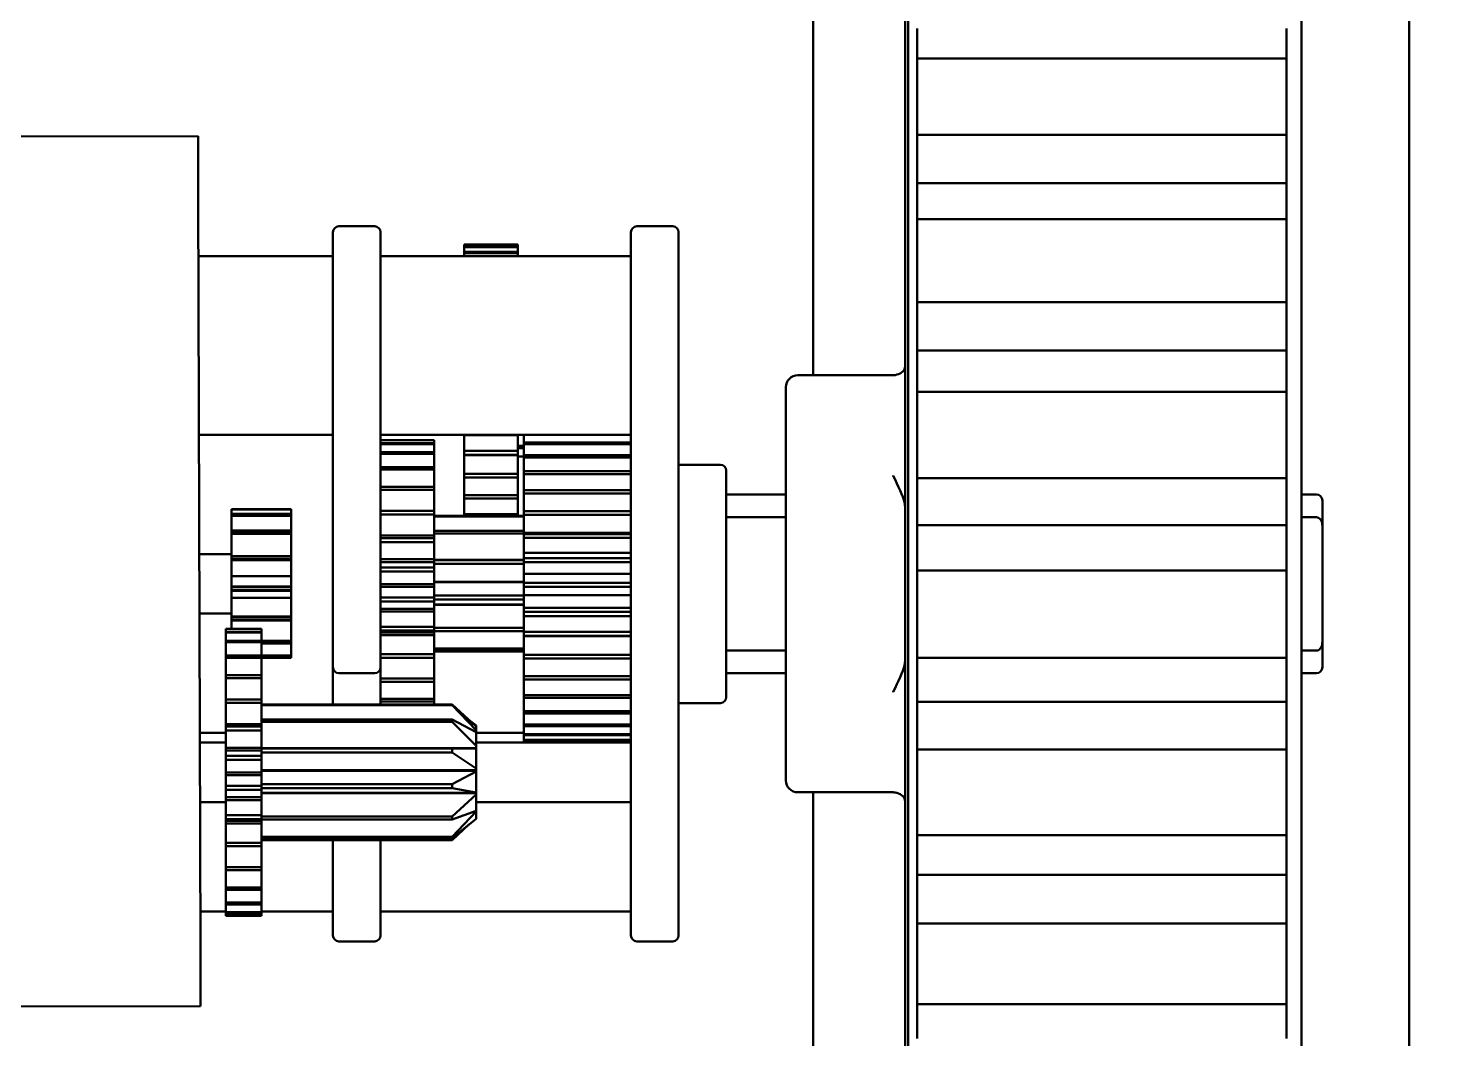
# Model space of a CAD drawing. Header units: millimetres. Extents: x 0 to 586, y -128 to 462.
# Drawn here: x 141.8 to 165.74, y 76.53 to 93.48 of the extents above; entities that cross this region are included whole.
import ezdxf

# ---------------------------------------------------------------- set-up
doc = ezdxf.new("R2010")
doc.units = ezdxf.units.MM
doc.linetypes.add('Сплошная', pattern=[0])
doc.layers.add('Viewport3ForCustomObjects_0', color=7, linetype='Continuous')
doc.layers.add('Видимый контур (ГОСТ)', color=7, linetype='Сплошная', lineweight=50)

# ---------------------------------------------------------------- blocks, each defined once
blk = doc.blocks.new('CustomObjectsInViewport3_0')
at = {"layer": 'Видимый контур (ГОСТ)', "ltscale": 1.31579}
for p, q in [((-10028, -10059.768), (-10028, -10043)), ((-10018, -10043), (-10018, -10083)), ((-10026.407, -10049.718), (-10026.407, -10076.818)), ((-10019.807, -10076.818), (-10019.807, -10049.718)), ((-10026.457, -10050.668), (-10026.457, -10075.868)), ((-10020.057, -10054.453), (-10026.257, -10054.453)), ((-10038.32, -10055.755), (-10050.119, -10055.787)), ((-10038.32, -10055.755), (-10038.317, -10056.755)), ((-10020.057, -10055.734), (-10026.257, -10055.734)), ((-10020.057, -10056.543), (-10026.257, -10056.543)), ((-10038.282, -10069.355), (-10038.317, -10056.755)), ((-10035.357, -10057.27), (-10035.957, -10057.27)), ((-10030.357, -10057.27), (-10030.957, -10057.27)), ((-10020.057, -10057.151), (-10026.257, -10057.151)), ((-10036.057, -10057.77), (-10036.057, -10057.37)), ((-10035.257, -10057.37), (-10035.257, -10057.77)), ((-10031.057, -10057.77), (-10031.057, -10057.37)), ((-10030.257, -10057.37), (-10030.257, -10057.77)), ((-10036.057, -10057.77), (-10038.314, -10057.77)), ((-10036.057, -10057.77), (-10036.057, -10064.27)), ((-10035.257, -10064.27), (-10035.257, -10057.77)), ((-10031.057, -10057.77), (-10035.257, -10057.77)), ((-10033.857, -10057.574), (-10033.857, -10057.575)), ((-10032.957, -10057.574), (-10033.857, -10057.574)), ((-10033.857, -10057.605), (-10033.857, -10057.575)), ((-10033.857, -10057.575), (-10032.957, -10057.575)), ((-10033.857, -10057.605), (-10033.857, -10057.617)), ((-10032.957, -10057.605), (-10033.857, -10057.605)), ((-10033.857, -10057.7), (-10033.857, -10057.617)), ((-10033.857, -10057.617), (-10032.957, -10057.617)), ((-10033.857, -10057.7), (-10033.857, -10057.722)), ((-10032.957, -10057.7), (-10033.857, -10057.7)), ((-10033.857, -10057.77), (-10033.857, -10057.722)), ((-10033.857, -10057.722), (-10032.957, -10057.722)), ((-10032.957, -10057.575), (-10032.957, -10057.574)), ((-10032.957, -10057.575), (-10032.957, -10057.605)), ((-10032.957, -10057.617), (-10032.957, -10057.605)), ((-10032.957, -10057.617), (-10032.957, -10057.7)), ((-10032.957, -10057.722), (-10032.957, -10057.7)), ((-10032.957, -10057.722), (-10032.957, -10057.77)), ((-10031.057, -10057.77), (-10031.057, -10068.77)), ((-10030.257, -10068.77), (-10030.257, -10057.77)), ((-10020.057, -10058.54), (-10026.257, -10058.54)), ((-10020.057, -10059.352), (-10026.257, -10059.352)), ((-10026.657, -10059.768), (-10028.257, -10059.768)), ((-10028.457, -10059.968), (-10028.457, -10066.568)), ((-10020.057, -10060.046), (-10026.257, -10060.046)), ((-10036.057, -10060.77), (-10038.306, -10060.77)), ((-10031.057, -10060.77), (-10035.257, -10060.77)), ((-10035.257, -10060.861), (-10034.357, -10060.861)), ((-10034.357, -10060.911), (-10035.257, -10060.911)), ((-10034.357, -10060.861), (-10034.357, -10060.911)), ((-10034.357, -10060.923), (-10034.357, -10060.911)), ((-10033.857, -10060.772), (-10033.857, -10060.77)), ((-10033.857, -10061.038), (-10033.857, -10060.772)), ((-10033.857, -10060.772), (-10032.957, -10060.772)), ((-10032.957, -10060.77), (-10032.957, -10060.772)), ((-10032.957, -10060.772), (-10032.957, -10061.038)), ((-10032.857, -10060.895), (-10032.857, -10060.77)), ((-10032.857, -10060.895), (-10032.857, -10060.927)), ((-10031.057, -10060.895), (-10032.857, -10060.895)), ((-10035.257, -10060.923), (-10034.357, -10060.923)), ((-10034.357, -10061.062), (-10035.257, -10061.062)), ((-10035.257, -10061.088), (-10034.357, -10061.088)), ((-10034.357, -10060.923), (-10034.357, -10061.062)), ((-10034.357, -10061.088), (-10034.357, -10061.062)), ((-10034.357, -10061.088), (-10034.357, -10061.309)), ((-10033.857, -10061.038), (-10033.857, -10061.103)), ((-10032.957, -10061.038), (-10033.857, -10061.038)), ((-10033.857, -10061.11), (-10033.857, -10061.103)), ((-10033.857, -10061.103), (-10032.957, -10061.103)), ((-10033.857, -10061.424), (-10033.857, -10061.11)), ((-10033.857, -10061.11), (-10032.957, -10061.11)), ((-10032.857, -10060.951), (-10032.957, -10060.951)), ((-10032.957, -10060.99), (-10032.857, -10060.99)), ((-10032.957, -10061.103), (-10032.957, -10061.038)), ((-10032.957, -10061.103), (-10032.957, -10061.11)), ((-10032.957, -10061.11), (-10032.957, -10061.424)), ((-10032.857, -10061.13), (-10032.957, -10061.13)), ((-10032.857, -10061.111), (-10032.857, -10060.927)), ((-10032.857, -10060.927), (-10031.057, -10060.927)), ((-10032.857, -10061.111), (-10032.857, -10061.152)), ((-10031.057, -10061.111), (-10032.857, -10061.111)), ((-10032.857, -10061.38), (-10032.857, -10061.152)), ((-10032.857, -10061.152), (-10031.057, -10061.152)), ((-10034.357, -10061.309), (-10035.257, -10061.309)), ((-10035.257, -10061.348), (-10034.357, -10061.348)), ((-10034.357, -10061.348), (-10034.357, -10061.309)), ((-10034.357, -10061.348), (-10034.357, -10061.642)), ((-10032.857, -10061.38), (-10032.857, -10061.429)), ((-10031.057, -10061.38), (-10032.857, -10061.38)), ((-10029.557, -10061.27), (-10030.257, -10061.27)), ((-10029.457, -10061.37), (-10029.457, -10065.17)), ((-10033.857, -10061.424), (-10033.857, -10061.484)), ((-10032.957, -10061.424), (-10033.857, -10061.424)), ((-10033.857, -10061.781), (-10033.857, -10061.484)), ((-10033.857, -10061.484), (-10032.957, -10061.484)), ((-10032.957, -10061.484), (-10032.957, -10061.424)), ((-10032.957, -10061.484), (-10032.957, -10061.781)), ((-10032.857, -10061.695), (-10032.857, -10061.429)), ((-10032.857, -10061.429), (-10031.057, -10061.429)), ((-10020.057, -10061.497), (-10026.257, -10061.497)), ((-10034.357, -10061.642), (-10035.257, -10061.642)), ((-10035.257, -10061.691), (-10034.357, -10061.691)), ((-10034.357, -10061.691), (-10034.357, -10061.642)), ((-10034.357, -10061.691), (-10034.357, -10062.046)), ((-10033.857, -10061.781), (-10033.857, -10061.835)), ((-10032.957, -10061.781), (-10033.857, -10061.781)), ((-10033.857, -10062.099), (-10033.857, -10061.835)), ((-10033.857, -10061.835), (-10032.957, -10061.835)), ((-10032.957, -10061.835), (-10032.957, -10061.781)), ((-10032.957, -10061.835), (-10032.957, -10062.099)), ((-10032.857, -10061.695), (-10032.857, -10061.751)), ((-10031.057, -10061.695), (-10032.857, -10061.695)), ((-10032.857, -10062.05), (-10032.857, -10061.751)), ((-10032.857, -10061.751), (-10031.057, -10061.751)), ((-10029.457, -10061.77), (-10028.457, -10061.77)), ((-10019.807, -10061.77), (-10019.557, -10061.77)), ((-10019.457, -10061.87), (-10019.457, -10062.291)), ((-10037.757, -10062.015), (-10037.757, -10062.024)), ((-10036.757, -10062.015), (-10037.757, -10062.015)), ((-10037.757, -10062.095), (-10037.757, -10062.024)), ((-10037.757, -10062.024), (-10036.757, -10062.024)), ((-10037.757, -10062.095), (-10037.757, -10062.113)), ((-10037.757, -10062.095), (-10036.757, -10062.095)), ((-10037.757, -10062.113), (-10037.757, -10062.127)), ((-10036.757, -10062.113), (-10037.757, -10062.113)), ((-10036.757, -10062.024), (-10036.757, -10062.015)), ((-10036.757, -10062.024), (-10036.757, -10062.095)), ((-10036.757, -10062.113), (-10036.757, -10062.095)), ((-10036.757, -10062.127), (-10036.757, -10062.113)), ((-10034.357, -10062.046), (-10035.257, -10062.046)), ((-10035.257, -10062.104), (-10034.357, -10062.104)), ((-10034.357, -10062.104), (-10034.357, -10062.046)), ((-10034.357, -10062.104), (-10034.357, -10062.46)), ((-10033.857, -10062.099), (-10033.857, -10062.13)), ((-10032.957, -10062.099), (-10033.857, -10062.099)), ((-10032.957, -10062.13), (-10032.957, -10062.099)), ((-10032.857, -10062.05), (-10032.857, -10062.111)), ((-10031.057, -10062.05), (-10032.857, -10062.05)), ((-10032.857, -10062.412), (-10032.857, -10062.111)), ((-10032.857, -10062.111), (-10031.057, -10062.111)), ((-10037.757, -10062.373), (-10037.757, -10062.127)), ((-10037.757, -10062.127), (-10036.757, -10062.127)), ((-10036.757, -10062.127), (-10036.757, -10062.373)), ((-10032.857, -10062.13), (-10034.357, -10062.13)), ((-10034.357, -10062.142), (-10032.857, -10062.142)), ((-10029.457, -10062.152), (-10028.457, -10062.152)), ((-10020.057, -10062.286), (-10026.257, -10062.286)), ((-10019.807, -10062.152), (-10019.557, -10062.152)), ((-10019.457, -10062.291), (-10019.457, -10064.25)), ((-10037.757, -10062.373), (-10037.757, -10062.377)), ((-10036.757, -10062.373), (-10037.757, -10062.373)), ((-10037.757, -10062.377), (-10037.757, -10062.411)), ((-10037.757, -10062.377), (-10036.757, -10062.377)), ((-10037.757, -10062.411), (-10037.757, -10062.428)), ((-10036.757, -10062.411), (-10037.757, -10062.411)), ((-10037.757, -10062.804), (-10037.757, -10062.428)), ((-10037.757, -10062.428), (-10036.757, -10062.428)), ((-10036.757, -10062.377), (-10036.757, -10062.373)), ((-10036.757, -10062.411), (-10036.757, -10062.377)), ((-10036.757, -10062.428), (-10036.757, -10062.411)), ((-10036.757, -10062.428), (-10036.757, -10062.804)), ((-10035.257, -10062.46), (-10034.357, -10062.46)), ((-10034.357, -10062.503), (-10035.257, -10062.503)), ((-10035.257, -10062.568), (-10034.357, -10062.568)), ((-10032.857, -10062.382), (-10034.357, -10062.382)), ((-10034.357, -10062.426), (-10032.857, -10062.426)), ((-10034.357, -10062.503), (-10034.357, -10062.46)), ((-10034.357, -10062.568), (-10034.357, -10062.503)), ((-10034.357, -10062.568), (-10034.357, -10062.858)), ((-10032.857, -10062.434), (-10032.857, -10062.412)), ((-10032.857, -10062.412), (-10031.057, -10062.412)), ((-10032.857, -10062.434), (-10032.857, -10062.499)), ((-10031.057, -10062.434), (-10032.857, -10062.434)), ((-10032.857, -10062.751), (-10032.857, -10062.499)), ((-10032.857, -10062.499), (-10031.057, -10062.499)), ((-10037.757, -10062.77), (-10038.3, -10062.77)), ((-10037.757, -10062.804), (-10037.757, -10062.813)), ((-10036.757, -10062.804), (-10037.757, -10062.804)), ((-10037.757, -10062.813), (-10037.757, -10062.858)), ((-10037.757, -10062.813), (-10036.757, -10062.813)), ((-10036.757, -10062.813), (-10036.757, -10062.804)), ((-10036.757, -10062.858), (-10036.757, -10062.813)), ((-10032.857, -10062.839), (-10032.857, -10062.751)), ((-10032.857, -10062.751), (-10031.057, -10062.751)), ((-10037.757, -10062.858), (-10037.757, -10062.874)), ((-10036.757, -10062.858), (-10037.757, -10062.858)), ((-10037.757, -10063.143), (-10037.757, -10062.874)), ((-10037.757, -10062.874), (-10036.757, -10062.874)), ((-10036.757, -10062.874), (-10036.757, -10062.858)), ((-10036.757, -10062.874), (-10036.757, -10063.143)), ((-10035.257, -10062.858), (-10034.357, -10062.858)), ((-10035.257, -10062.904), (-10034.357, -10062.904)), ((-10034.357, -10062.994), (-10035.257, -10062.994)), ((-10035.257, -10063.062), (-10034.357, -10063.062)), ((-10034.357, -10062.904), (-10034.357, -10062.858)), ((-10034.357, -10062.866), (-10032.857, -10062.866)), ((-10032.857, -10062.871), (-10034.357, -10062.871)), ((-10034.357, -10062.904), (-10034.357, -10062.994)), ((-10034.357, -10062.935), (-10032.857, -10062.935)), ((-10034.357, -10063.062), (-10034.357, -10062.994)), ((-10034.357, -10063.062), (-10034.357, -10063.274)), ((-10032.857, -10062.839), (-10032.857, -10062.906)), ((-10031.057, -10062.839), (-10032.857, -10062.839)), ((-10032.857, -10063.103), (-10032.857, -10062.906)), ((-10032.857, -10062.906), (-10031.057, -10062.906)), ((-10020.057, -10063.045), (-10026.257, -10063.045)), ((-10037.757, -10063.314), (-10037.757, -10063.143)), ((-10037.757, -10063.143), (-10036.757, -10063.143)), ((-10036.757, -10063.143), (-10036.757, -10063.314)), ((-10035.257, -10063.274), (-10034.357, -10063.274)), ((-10034.357, -10063.237), (-10032.857, -10063.237)), ((-10034.357, -10063.242), (-10032.857, -10063.242)), ((-10034.357, -10063.321), (-10034.357, -10063.274)), ((-10032.857, -10063.254), (-10032.857, -10063.103)), ((-10032.857, -10063.103), (-10031.057, -10063.103)), ((-10032.857, -10063.254), (-10032.857, -10063.322)), ((-10031.057, -10063.254), (-10032.857, -10063.254)), ((-10037.757, -10063.314), (-10037.757, -10063.328)), ((-10036.757, -10063.314), (-10037.757, -10063.314)), ((-10037.757, -10063.328), (-10037.757, -10063.377)), ((-10037.757, -10063.328), (-10036.757, -10063.328)), ((-10037.757, -10063.377), (-10037.757, -10063.389)), ((-10036.757, -10063.377), (-10037.757, -10063.377)), ((-10037.757, -10063.505), (-10037.757, -10063.389)), ((-10037.757, -10063.389), (-10036.757, -10063.389)), ((-10037.757, -10063.818), (-10037.757, -10063.505)), ((-10037.757, -10063.505), (-10036.757, -10063.505)), ((-10036.757, -10063.328), (-10036.757, -10063.314)), ((-10036.757, -10063.377), (-10036.757, -10063.328)), ((-10036.757, -10063.389), (-10036.757, -10063.377)), ((-10036.757, -10063.389), (-10036.757, -10063.505)), ((-10036.757, -10063.505), (-10036.757, -10063.818)), ((-10035.257, -10063.321), (-10034.357, -10063.321)), ((-10034.357, -10063.497), (-10035.257, -10063.497)), ((-10034.357, -10063.321), (-10034.357, -10063.497)), ((-10032.857, -10063.467), (-10034.357, -10063.467)), ((-10034.357, -10063.565), (-10034.357, -10063.497)), ((-10034.357, -10063.534), (-10032.857, -10063.534)), ((-10032.857, -10063.458), (-10032.857, -10063.322)), ((-10032.857, -10063.322), (-10031.057, -10063.322)), ((-10032.857, -10063.67), (-10032.857, -10063.458)), ((-10032.857, -10063.458), (-10031.057, -10063.458)), ((-10037.757, -10063.77), (-10038.297, -10063.77)), ((-10035.257, -10063.565), (-10034.357, -10063.565)), ((-10035.257, -10063.69), (-10034.357, -10063.69)), ((-10035.257, -10063.736), (-10034.357, -10063.736)), ((-10034.357, -10063.565), (-10034.357, -10063.69)), ((-10034.357, -10063.616), (-10032.857, -10063.616)), ((-10034.357, -10063.621), (-10032.857, -10063.621)), ((-10034.357, -10063.736), (-10034.357, -10063.69)), ((-10034.357, -10063.736), (-10034.357, -10063.99)), ((-10032.857, -10063.67), (-10032.857, -10063.737)), ((-10031.057, -10063.67), (-10032.857, -10063.67)), ((-10032.857, -10063.81), (-10032.857, -10063.737)), ((-10032.857, -10063.737), (-10031.057, -10063.737)), ((-10037.857, -10064.074), (-10037.857, -10064.024)), ((-10037.857, -10064.024), (-10037.257, -10064.024)), ((-10037.757, -10063.818), (-10037.757, -10063.834)), ((-10036.757, -10063.818), (-10037.757, -10063.818)), ((-10037.757, -10063.834), (-10037.757, -10063.877)), ((-10037.757, -10063.834), (-10036.757, -10063.834)), ((-10037.757, -10063.877), (-10037.757, -10063.884)), ((-10036.757, -10063.877), (-10037.757, -10063.877)), ((-10037.757, -10064.024), (-10037.757, -10063.884)), ((-10037.757, -10063.884), (-10036.757, -10063.884)), ((-10037.257, -10064.024), (-10037.257, -10064.074)), ((-10036.757, -10063.834), (-10036.757, -10063.818)), ((-10036.757, -10063.877), (-10036.757, -10063.834)), ((-10036.757, -10063.884), (-10036.757, -10063.877)), ((-10036.757, -10063.884), (-10036.757, -10064.226)), ((-10034.357, -10063.99), (-10035.257, -10063.99)), ((-10034.357, -10064.055), (-10034.357, -10063.99)), ((-10032.857, -10064.01), (-10034.357, -10064.01)), ((-10032.857, -10064.076), (-10032.857, -10063.81)), ((-10032.857, -10063.81), (-10031.057, -10063.81)), ((-10037.857, -10064.074), (-10037.857, -10064.086)), ((-10037.257, -10064.074), (-10037.857, -10064.074)), ((-10037.857, -10064.224), (-10037.857, -10064.086)), ((-10037.857, -10064.086), (-10037.257, -10064.086)), ((-10037.857, -10064.224), (-10037.857, -10064.25)), ((-10037.257, -10064.224), (-10037.857, -10064.224)), ((-10037.857, -10064.472), (-10037.857, -10064.25)), ((-10037.857, -10064.25), (-10037.257, -10064.25)), ((-10037.257, -10064.086), (-10037.257, -10064.074)), ((-10037.257, -10064.086), (-10037.257, -10064.224)), ((-10037.257, -10064.25), (-10037.257, -10064.224)), ((-10036.757, -10064.226), (-10037.257, -10064.226)), ((-10037.257, -10064.242), (-10036.757, -10064.242)), ((-10037.257, -10064.25), (-10037.257, -10064.472)), ((-10036.757, -10064.242), (-10036.757, -10064.226)), ((-10036.757, -10064.272), (-10036.757, -10064.242)), ((-10036.057, -10064.67), (-10036.057, -10064.27)), ((-10035.257, -10064.055), (-10034.357, -10064.055)), ((-10035.257, -10064.087), (-10034.357, -10064.087)), ((-10035.257, -10064.13), (-10034.357, -10064.13)), ((-10035.257, -10064.27), (-10035.257, -10064.67)), ((-10034.357, -10064.055), (-10034.357, -10064.087)), ((-10034.357, -10064.062), (-10032.857, -10064.062)), ((-10034.357, -10064.13), (-10034.357, -10064.087)), ((-10034.357, -10064.13), (-10034.357, -10064.451)), ((-10032.857, -10064.076), (-10032.857, -10064.14)), ((-10031.057, -10064.076), (-10032.857, -10064.076)), ((-10032.857, -10064.148), (-10032.857, -10064.14)), ((-10032.857, -10064.14), (-10031.057, -10064.14)), ((-10032.857, -10064.462), (-10032.857, -10064.148)), ((-10032.857, -10064.148), (-10031.057, -10064.148)), ((-10019.457, -10064.25), (-10019.457, -10064.67)), ((-10037.857, -10064.472), (-10037.857, -10064.51)), ((-10037.257, -10064.472), (-10037.857, -10064.472)), ((-10037.857, -10064.804), (-10037.857, -10064.51)), ((-10037.857, -10064.51), (-10037.257, -10064.51)), ((-10036.757, -10064.272), (-10037.257, -10064.272)), ((-10037.257, -10064.273), (-10036.757, -10064.273)), ((-10036.757, -10064.47), (-10037.257, -10064.47)), ((-10037.257, -10064.51), (-10037.257, -10064.472)), ((-10037.257, -10064.482), (-10036.757, -10064.482)), ((-10036.757, -10064.494), (-10037.257, -10064.494)), ((-10036.757, -10064.506), (-10037.257, -10064.506)), ((-10037.257, -10064.51), (-10037.257, -10064.804)), ((-10036.757, -10064.273), (-10036.757, -10064.272)), ((-10036.757, -10064.273), (-10036.757, -10064.47)), ((-10036.757, -10064.482), (-10036.757, -10064.47)), ((-10036.757, -10064.494), (-10036.757, -10064.482)), ((-10036.757, -10064.494), (-10036.757, -10064.506)), ((-10036.757, -10064.513), (-10036.757, -10064.506)), ((-10034.357, -10064.451), (-10035.257, -10064.451)), ((-10032.857, -10064.354), (-10034.357, -10064.354)), ((-10034.357, -10064.377), (-10032.857, -10064.377)), ((-10032.857, -10064.407), (-10034.357, -10064.407)), ((-10034.357, -10064.511), (-10034.357, -10064.451)), ((-10032.857, -10064.462), (-10032.857, -10064.522)), ((-10031.057, -10064.462), (-10032.857, -10064.462)), ((-10028.457, -10064.389), (-10029.457, -10064.389)), ((-10019.557, -10064.389), (-10019.807, -10064.389)), ((-10037.257, -10064.513), (-10036.757, -10064.513)), ((-10036.057, -10064.67), (-10036.057, -10065.27)), ((-10035.257, -10064.511), (-10034.357, -10064.511)), ((-10035.257, -10064.86), (-10035.257, -10064.67)), ((-10034.357, -10064.511), (-10034.357, -10064.86)), ((-10032.857, -10064.818), (-10032.857, -10064.522)), ((-10032.857, -10064.522), (-10031.057, -10064.522)), ((-10020.057, -10064.512), (-10026.257, -10064.512)), ((-10037.857, -10064.804), (-10037.857, -10064.854)), ((-10037.257, -10064.804), (-10037.857, -10064.804)), ((-10037.857, -10065.208), (-10037.857, -10064.854)), ((-10037.857, -10064.854), (-10037.257, -10064.854)), ((-10037.257, -10064.854), (-10037.257, -10064.804)), ((-10037.257, -10064.854), (-10037.257, -10065.208)), ((-10035.957, -10064.77), (-10035.357, -10064.77)), ((-10035.257, -10064.913), (-10035.257, -10064.86)), ((-10034.357, -10064.86), (-10035.257, -10064.86)), ((-10035.257, -10065.2), (-10035.257, -10064.913)), ((-10035.257, -10064.913), (-10034.357, -10064.913)), ((-10034.357, -10064.913), (-10034.357, -10064.86)), ((-10034.357, -10064.913), (-10034.357, -10065.2)), ((-10032.857, -10064.818), (-10032.857, -10064.873)), ((-10031.057, -10064.818), (-10032.857, -10064.818)), ((-10032.857, -10065.137), (-10032.857, -10064.873)), ((-10032.857, -10064.873), (-10031.057, -10064.873)), ((-10029.457, -10064.77), (-10028.457, -10064.77)), ((-10019.807, -10064.77), (-10019.557, -10064.77)), ((-10037.857, -10065.208), (-10037.857, -10065.266)), ((-10037.257, -10065.208), (-10037.857, -10065.208)), ((-10037.257, -10065.266), (-10037.257, -10065.208)), ((-10035.257, -10065.243), (-10035.257, -10065.2)), ((-10034.357, -10065.2), (-10035.257, -10065.2)), ((-10034.357, -10065.243), (-10034.357, -10065.2)), ((-10032.857, -10065.137), (-10032.857, -10065.184)), ((-10031.057, -10065.137), (-10032.857, -10065.137)), ((-10032.857, -10065.409), (-10032.857, -10065.184)), ((-10032.857, -10065.184), (-10031.057, -10065.184)), ((-10037.857, -10065.622), (-10037.857, -10065.266)), ((-10037.857, -10065.266), (-10037.257, -10065.266)), ((-10037.257, -10065.266), (-10037.257, -10065.622)), ((-10034.057, -10065.292), (-10037.257, -10065.292)), ((-10037.257, -10065.304), (-10034.057, -10065.304)), ((-10036.057, -10065.27), (-10036.057, -10065.292)), ((-10035.257, -10065.292), (-10035.257, -10065.243)), ((-10035.257, -10065.243), (-10034.357, -10065.243)), ((-10034.357, -10065.243), (-10034.357, -10065.292)), ((-10033.657, -10065.661), (-10034.057, -10065.292)), ((-10034.057, -10065.292), (-10034.057, -10065.304)), ((-10034.057, -10065.304), (-10033.657, -10065.723)), ((-10032.857, -10065.409), (-10032.857, -10065.448)), ((-10031.057, -10065.409), (-10032.857, -10065.409)), ((-10032.857, -10065.629), (-10032.857, -10065.448)), ((-10032.857, -10065.448), (-10031.057, -10065.448)), ((-10029.557, -10065.27), (-10030.257, -10065.27)), ((-10020.057, -10065.252), (-10026.257, -10065.252)), ((-10037.857, -10065.666), (-10037.857, -10065.622)), ((-10037.857, -10065.622), (-10037.257, -10065.622)), ((-10037.857, -10065.666), (-10037.857, -10065.73)), ((-10037.257, -10065.666), (-10037.857, -10065.666)), ((-10034.057, -10065.544), (-10037.257, -10065.544)), ((-10037.257, -10065.588), (-10034.057, -10065.588)), ((-10037.257, -10065.666), (-10037.257, -10065.622)), ((-10037.257, -10065.73), (-10037.257, -10065.666)), ((-10033.657, -10065.757), (-10034.057, -10065.544)), ((-10034.057, -10065.544), (-10034.057, -10065.588)), ((-10034.057, -10065.588), (-10033.657, -10065.988)), ((-10033.775, -10065.552), (-10033.657, -10065.648)), ((-10033.657, -10065.648), (-10033.657, -10065.661)), ((-10033.657, -10065.723), (-10033.657, -10065.661)), ((-10032.857, -10065.629), (-10032.857, -10065.659)), ((-10031.057, -10065.629), (-10032.857, -10065.629)), ((-10032.857, -10065.791), (-10032.857, -10065.659)), ((-10032.857, -10065.659), (-10031.057, -10065.659)), ((-10037.857, -10065.77), (-10038.292, -10065.77)), ((-10038.292, -10065.931), (-10037.857, -10065.931)), ((-10037.857, -10066.02), (-10037.857, -10065.73)), ((-10037.857, -10065.73), (-10037.257, -10065.73)), ((-10037.257, -10065.73), (-10037.257, -10066.02)), ((-10033.657, -10065.723), (-10033.657, -10065.757)), ((-10033.657, -10065.988), (-10033.657, -10065.757)), ((-10032.857, -10065.77), (-10033.657, -10065.77)), ((-10031.057, -10065.931), (-10033.657, -10065.931)), ((-10032.857, -10065.791), (-10032.857, -10065.811)), ((-10031.057, -10065.791), (-10032.857, -10065.791)), ((-10032.857, -10065.89), (-10032.857, -10065.811)), ((-10032.857, -10065.811), (-10031.057, -10065.811)), ((-10032.857, -10065.89), (-10032.857, -10065.9)), ((-10031.057, -10065.89), (-10032.857, -10065.89)), ((-10032.857, -10065.925), (-10032.857, -10065.9)), ((-10032.857, -10065.9), (-10031.057, -10065.9)), ((-10031.057, -10065.925), (-10032.857, -10065.925)), ((-10037.857, -10066.067), (-10037.857, -10066.02)), ((-10037.857, -10066.02), (-10037.257, -10066.02)), ((-10037.857, -10066.156), (-10037.857, -10066.067)), ((-10037.857, -10066.067), (-10037.257, -10066.067)), ((-10037.857, -10066.156), (-10037.857, -10066.224)), ((-10037.257, -10066.156), (-10037.857, -10066.156)), ((-10037.257, -10066.067), (-10037.257, -10066.02)), ((-10037.257, -10066.029), (-10033.657, -10066.029)), ((-10034.057, -10066.033), (-10037.257, -10066.033)), ((-10037.257, -10066.067), (-10037.257, -10066.156)), ((-10037.257, -10066.098), (-10034.057, -10066.098)), ((-10037.257, -10066.224), (-10037.257, -10066.156)), ((-10033.657, -10066.033), (-10034.057, -10066.033)), ((-10034.057, -10066.033), (-10034.057, -10066.098)), ((-10034.057, -10066.098), (-10033.657, -10066.371)), ((-10033.657, -10065.988), (-10033.657, -10066.029)), ((-10033.657, -10066.033), (-10033.657, -10066.029)), ((-10033.657, -10066.371), (-10033.657, -10066.033)), ((-10020.057, -10066.051), (-10026.257, -10066.051)), ((-10037.857, -10066.436), (-10037.857, -10066.224)), ((-10037.857, -10066.224), (-10037.257, -10066.224)), ((-10037.257, -10066.224), (-10037.257, -10066.436)), ((-10037.257, -10066.399), (-10033.657, -10066.399)), ((-10037.257, -10066.405), (-10033.657, -10066.405)), ((-10033.657, -10066.416), (-10034.057, -10066.629)), ((-10033.657, -10066.371), (-10033.657, -10066.399)), ((-10033.657, -10066.405), (-10033.657, -10066.399)), ((-10033.657, -10066.405), (-10033.657, -10066.416)), ((-10033.657, -10066.77), (-10033.657, -10066.416)), ((-10037.857, -10066.483), (-10037.857, -10066.436)), ((-10037.857, -10066.436), (-10037.257, -10066.436)), ((-10037.857, -10066.659), (-10037.857, -10066.483)), ((-10037.857, -10066.483), (-10037.257, -10066.483)), ((-10037.857, -10066.659), (-10037.857, -10066.727)), ((-10037.257, -10066.659), (-10037.857, -10066.659)), ((-10037.257, -10066.483), (-10037.257, -10066.436)), ((-10037.257, -10066.483), (-10037.257, -10066.659)), ((-10034.057, -10066.629), (-10037.257, -10066.629)), ((-10037.257, -10066.727), (-10037.257, -10066.659)), ((-10034.057, -10066.629), (-10034.057, -10066.697)), ((-10037.857, -10066.852), (-10037.857, -10066.727)), ((-10037.857, -10066.727), (-10037.257, -10066.727)), ((-10037.857, -10066.898), (-10037.857, -10066.852)), ((-10037.857, -10066.852), (-10037.257, -10066.852)), ((-10037.857, -10067.152), (-10037.857, -10066.898)), ((-10037.857, -10066.898), (-10037.257, -10066.898)), ((-10037.257, -10066.697), (-10034.057, -10066.697)), ((-10037.257, -10066.727), (-10037.257, -10066.852)), ((-10037.257, -10066.778), (-10033.657, -10066.778)), ((-10037.257, -10066.783), (-10033.657, -10066.783)), ((-10037.257, -10066.898), (-10037.257, -10066.852)), ((-10037.257, -10066.898), (-10037.257, -10067.152)), ((-10034.057, -10066.697), (-10033.657, -10066.77)), ((-10033.657, -10066.803), (-10034.057, -10067.172)), ((-10033.657, -10066.77), (-10033.657, -10066.778)), ((-10033.657, -10066.783), (-10033.657, -10066.778)), ((-10033.657, -10066.783), (-10033.657, -10066.803)), ((-10033.657, -10067.079), (-10033.657, -10066.803)), ((-10026.657, -10066.768), (-10028.257, -10066.768)), ((-10028, -10083), (-10028, -10066.768)), ((-10038.289, -10066.931), (-10037.857, -10066.931)), ((-10034.057, -10067.224), (-10033.657, -10067.079)), ((-10033.657, -10067.09), (-10034.057, -10067.516)), ((-10031.057, -10066.931), (-10033.657, -10066.931)), ((-10033.657, -10067.079), (-10033.657, -10067.09)), ((-10033.657, -10067.213), (-10033.657, -10067.09)), ((-10037.857, -10067.152), (-10037.857, -10067.218)), ((-10037.257, -10067.152), (-10037.857, -10067.152)), ((-10037.857, -10067.249), (-10037.857, -10067.218)), ((-10037.857, -10067.218), (-10037.257, -10067.218)), ((-10037.857, -10067.292), (-10037.857, -10067.249)), ((-10037.857, -10067.249), (-10037.257, -10067.249)), ((-10037.857, -10067.613), (-10037.857, -10067.292)), ((-10037.857, -10067.292), (-10037.257, -10067.292)), ((-10037.257, -10067.218), (-10037.257, -10067.152)), ((-10034.057, -10067.172), (-10037.257, -10067.172)), ((-10037.257, -10067.218), (-10037.257, -10067.249)), ((-10037.257, -10067.224), (-10034.057, -10067.224)), ((-10037.257, -10067.292), (-10037.257, -10067.249)), ((-10037.257, -10067.292), (-10037.257, -10067.613)), ((-10034.057, -10067.172), (-10034.057, -10067.224)), ((-10034.057, -10067.539), (-10033.657, -10067.213)), ((-10033.775, -10067.31), (-10034.057, -10067.569)), ((-10037.857, -10067.613), (-10037.857, -10067.674)), ((-10037.257, -10067.613), (-10037.857, -10067.613)), ((-10034.057, -10067.516), (-10037.257, -10067.516)), ((-10037.257, -10067.539), (-10034.057, -10067.539)), ((-10034.057, -10067.569), (-10037.257, -10067.569)), ((-10037.257, -10067.674), (-10037.257, -10067.613)), ((-10036.057, -10067.569), (-10036.057, -10068.77)), ((-10035.257, -10068.77), (-10035.257, -10067.569)), ((-10034.057, -10067.516), (-10034.057, -10067.539)), ((-10020.057, -10067.486), (-10026.257, -10067.486)), ((-10037.857, -10068.023), (-10037.857, -10067.674)), ((-10037.857, -10067.674), (-10037.257, -10067.674)), ((-10037.257, -10067.674), (-10037.257, -10068.023)), ((-10037.857, -10068.023), (-10037.857, -10068.075)), ((-10037.257, -10068.023), (-10037.857, -10068.023)), ((-10037.857, -10068.363), (-10037.857, -10068.075)), ((-10037.857, -10068.075), (-10037.257, -10068.075)), ((-10037.257, -10068.075), (-10037.257, -10068.023)), ((-10037.257, -10068.075), (-10037.257, -10068.363)), ((-10020.057, -10068.154), (-10026.257, -10068.154)), ((-10037.857, -10068.363), (-10037.857, -10068.405)), ((-10037.257, -10068.363), (-10037.857, -10068.363)), ((-10037.857, -10068.618), (-10037.857, -10068.405)), ((-10037.857, -10068.405), (-10037.257, -10068.405)), ((-10037.257, -10068.405), (-10037.257, -10068.363)), ((-10037.257, -10068.405), (-10037.257, -10068.618)), ((-10037.857, -10068.77), (-10038.284, -10068.77)), ((-10037.857, -10068.618), (-10037.857, -10068.648)), ((-10037.257, -10068.618), (-10037.857, -10068.618)), ((-10037.857, -10068.778), (-10037.857, -10068.648)), ((-10037.857, -10068.648), (-10037.257, -10068.648)), ((-10037.857, -10068.778), (-10037.857, -10068.795)), ((-10037.257, -10068.778), (-10037.857, -10068.778)), ((-10037.857, -10068.836), (-10037.857, -10068.795)), ((-10037.857, -10068.795), (-10037.257, -10068.795)), ((-10037.257, -10068.648), (-10037.257, -10068.618)), ((-10037.257, -10068.648), (-10037.257, -10068.778)), ((-10036.057, -10068.77), (-10037.257, -10068.77)), ((-10037.257, -10068.795), (-10037.257, -10068.778)), ((-10037.257, -10068.795), (-10037.257, -10068.836)), ((-10036.057, -10069.17), (-10036.057, -10068.77)), ((-10035.257, -10068.77), (-10035.257, -10069.17)), ((-10031.057, -10068.77), (-10035.257, -10068.77)), ((-10031.057, -10069.17), (-10031.057, -10068.77)), ((-10030.257, -10068.77), (-10030.257, -10069.17)), ((-10037.857, -10068.836), (-10037.857, -10068.838)), ((-10037.257, -10068.836), (-10037.857, -10068.836)), ((-10037.857, -10068.838), (-10037.257, -10068.838)), ((-10037.257, -10068.838), (-10037.257, -10068.836)), ((-10020.057, -10068.968), (-10026.257, -10068.968)), ((-10035.957, -10069.27), (-10035.357, -10069.27)), ((-10030.957, -10069.27), (-10030.357, -10069.27)), ((-10038.282, -10069.355), (-10038.279, -10070.355)), ((-10050.079, -10070.387), (-10038.279, -10070.355)), ((-10020.057, -10070.325), (-10026.257, -10070.325))]:
    blk.add_line(p, q, dxfattribs=at)
for radius in [56.5, 55]:
    blk.add_circle((-10063, -10063), radius, dxfattribs=at)
for centre, start, end in [((-10035.957, -10057.37), 90, 180), ((-10035.357, -10057.37), 0, 90), ((-10030.957, -10057.37), 90, 180), ((-10030.357, -10057.37), 0, 90), ((-10035.957, -10064.67), 180, 270), ((-10035.357, -10064.67), 270, 0), ((-10035.357, -10069.17), 270, 0), ((-10030.957, -10069.17), 180, 270), ((-10030.357, -10069.17), 270, 0)]:
    blk.add_arc(centre, 0.1, start, end, dxfattribs=at)
at = {"layer": 'Видимый контур (ГОСТ)', "ltscale": 1.31579, "extrusion": (0, 0, -1)}
for centre, radius, start, end in [((10028.257, -10059.968), 0.2, 0, 90), ((10026.657, -10059.568), 0.2, 260.6272, 270), ((10029.557, -10061.37), 0.1, 90, 180), ((10019.557, -10061.87), 0.1, 90, 180), ((10019.557, -10064.67), 0.1, 180, 270), ((10029.557, -10065.17), 0.1, 180, 270), ((10028.257, -10066.568), 0.2, 270, 0), ((10026.657, -10066.968), 0.2, 90, 99.0247), ((10035.957, -10069.17), 0.1, 270, 0)]:
    blk.add_arc(centre, radius, start, end, dxfattribs=at)
at = {"layer": 'Видимый контур (ГОСТ)', "ltscale": 1.31579}
for points, degree in [([(-10026.257, -10053.951), (-10026.257, -10054.17), (-10026.257, -10054.338), (-10026.257, -10054.453)], 3), ([(-10020.057, -10053.951), (-10020.057, -10054.17), (-10020.057, -10054.338), (-10020.057, -10054.453)], 3), ([(-10026.257, -10054.453), (-10026.257, -10054.85), (-10026.257, -10055.734)], 2), ([(-10020.057, -10054.453), (-10020.057, -10054.85), (-10020.057, -10055.734)], 2), ([(-10026.257, -10055.734), (-10026.257, -10056.042), (-10026.257, -10056.312), (-10026.257, -10056.543)], 3), ([(-10020.057, -10055.734), (-10020.057, -10056.042), (-10020.057, -10056.312), (-10020.057, -10056.543)], 3), ([(-10026.257, -10056.543), (-10026.257, -10056.783), (-10026.257, -10056.986), (-10026.257, -10057.151)], 3), ([(-10020.057, -10056.543), (-10020.057, -10056.783), (-10020.057, -10056.986), (-10020.057, -10057.151)], 3), ([(-10026.257, -10057.151), (-10026.257, -10057.684), (-10026.257, -10058.54)], 2), ([(-10020.057, -10057.151), (-10020.057, -10057.684), (-10020.057, -10058.54)], 2), ([(-10026.257, -10058.54), (-10026.257, -10058.833), (-10026.257, -10059.103), (-10026.257, -10059.352)], 3), ([(-10020.057, -10058.54), (-10020.057, -10058.833), (-10020.057, -10059.103), (-10020.057, -10059.352)], 3), ([(-10026.257, -10059.352), (-10026.257, -10059.605), (-10026.257, -10059.837), (-10026.257, -10060.046)], 3), ([(-10020.057, -10059.352), (-10020.057, -10059.605), (-10020.057, -10059.837), (-10020.057, -10060.046)], 3), ([(-10026.257, -10060.046), (-10026.257, -10060.698), (-10026.257, -10061.497)], 2), ([(-10020.057, -10060.046), (-10020.057, -10060.698), (-10020.057, -10061.497)], 2), ([(-10026.257, -10061.497), (-10026.257, -10061.766), (-10026.257, -10062.029), (-10026.257, -10062.286)], 3), ([(-10020.057, -10061.497), (-10020.057, -10061.766), (-10020.057, -10062.029), (-10020.057, -10062.286)], 3), ([(-10026.257, -10062.286), (-10026.257, -10062.544), (-10026.257, -10062.797), (-10026.257, -10063.045)], 3), ([(-10020.057, -10062.286), (-10020.057, -10062.544), (-10020.057, -10062.797), (-10020.057, -10063.045)], 3), ([(-10026.257, -10063.045), (-10026.257, -10063.794), (-10026.257, -10064.512)], 2), ([(-10020.057, -10063.045), (-10020.057, -10063.794), (-10020.057, -10064.512)], 2), ([(-10026.257, -10064.512), (-10026.257, -10064.747), (-10026.257, -10064.994), (-10026.257, -10065.252)], 3), ([(-10020.057, -10064.512), (-10020.057, -10064.747), (-10020.057, -10064.994), (-10020.057, -10065.252)], 3), ([(-10026.257, -10065.252), (-10026.257, -10065.507), (-10026.257, -10065.773), (-10026.257, -10066.051)], 3), ([(-10020.057, -10065.252), (-10020.057, -10065.507), (-10020.057, -10065.773), (-10020.057, -10066.051)], 3), ([(-10026.257, -10066.051), (-10026.257, -10066.873), (-10026.257, -10067.486)], 2), ([(-10020.057, -10066.051), (-10020.057, -10066.873), (-10020.057, -10067.486)], 2), ([(-10026.257, -10067.486), (-10026.257, -10067.681), (-10026.257, -10067.904), (-10026.257, -10068.154)], 3), ([(-10020.057, -10067.486), (-10020.057, -10067.681), (-10020.057, -10067.904), (-10020.057, -10068.154)], 3), ([(-10026.257, -10068.154), (-10026.257, -10068.397), (-10026.257, -10068.669), (-10026.257, -10068.968)], 3), ([(-10020.057, -10068.154), (-10020.057, -10068.397), (-10020.057, -10068.669), (-10020.057, -10068.968)], 3), ([(-10026.257, -10068.968), (-10026.257, -10069.836), (-10026.257, -10070.325)], 2), ([(-10020.057, -10068.968), (-10020.057, -10069.836), (-10020.057, -10070.325)], 2), ([(-10026.257, -10070.325), (-10026.257, -10070.474), (-10026.257, -10070.665), (-10026.257, -10070.899)], 3), ([(-10020.057, -10070.325), (-10020.057, -10070.474), (-10020.057, -10070.665), (-10020.057, -10070.899)], 3)]:
    blk.add_open_spline(points, degree=degree, dxfattribs=at)
for points, knots in [([(-10026.457, -10059.622), (-10026.457, -10059.637), (-10026.46, -10059.653), (-10026.495, -10059.725), (-10026.571, -10059.764), (-10026.656, -10059.769), (-10026.656, -10059.769), (-10026.657, -10059.769)], [-0.08625134, -0.08625134, -0.08625134, -0.08625134, -0.06835029, -0.06835029, 0, 0, 0.00053717, 0.00053717, 0.00053717, 0.00053717]), ([(-10026.457, -10061.99), (-10026.457, -10061.966), (-10026.46, -10061.938), (-10026.495, -10061.785), (-10026.571, -10061.635), (-10026.656, -10061.453), (-10026.656, -10061.452), (-10026.657, -10061.45)], [0.2521914, 0.2521914, 0.2521914, 0.2521914, 0.27009246, 0.27009246, 0.33844275, 0.33844275, 0.33897991, 0.33897991, 0.33897991, 0.33897991]), ([(-10019.557, -10062.152), (-10019.546, -10062.152), (-10019.533, -10062.156), (-10019.511, -10062.166), (-10019.499, -10062.176), (-10019.481, -10062.198), (-10019.472, -10062.215), (-10019.46, -10062.248), (-10019.457, -10062.271), (-10019.457, -10062.291)], [0.07271419, 0.07271419, 0.07271419, 0.07271419, 0.07605325, 0.07605325, 0.07995501, 0.07995501, 0.0847137, 0.0847137, 0.09050516, 0.09050516, 0.09050516, 0.09050516]), ([(-10019.457, -10064.25), (-10019.457, -10064.27), (-10019.46, -10064.293), (-10019.472, -10064.326), (-10019.481, -10064.343), (-10019.499, -10064.365), (-10019.511, -10064.375), (-10019.533, -10064.385), (-10019.546, -10064.389), (-10019.557, -10064.389)], [0.05492321, 0.05492321, 0.05492321, 0.05492321, 0.06071467, 0.06071467, 0.06547337, 0.06547337, 0.06937512, 0.06937512, 0.07271419, 0.07271419, 0.07271419, 0.07271419]), ([(-10026.457, -10064.55), (-10026.457, -10064.574), (-10026.46, -10064.602), (-10026.495, -10064.755), (-10026.571, -10064.904), (-10026.656, -10065.086), (-10026.656, -10065.088), (-10026.657, -10065.089)], [-0.08625131, -0.08625131, -0.08625131, -0.08625131, -0.06835027, -0.06835027, 0, 0, 0.00053717, 0.00053717, 0.00053717, 0.00053717]), ([(-10026.457, -10066.915), (-10026.457, -10066.899), (-10026.46, -10066.884), (-10026.495, -10066.812), (-10026.571, -10066.773), (-10026.656, -10066.768), (-10026.656, -10066.768), (-10026.657, -10066.768)], [0.25219158, 0.25219158, 0.25219158, 0.25219158, 0.27009265, 0.27009265, 0.33844297, 0.33844297, 0.33898014, 0.33898014, 0.33898014, 0.33898014])]:
    blk.add_open_spline(points, degree=3, knots=knots, dxfattribs=at)

msp = doc.modelspace()

# ---------------------------------------------------------------- block references
at = {"layer": 'Viewport3ForCustomObjects_0'}
msp.add_blockref('CustomObjectsInViewport3_0', (10182.966, 10147.43), dxfattribs=at)

doc.saveas('drawing.dxf')
